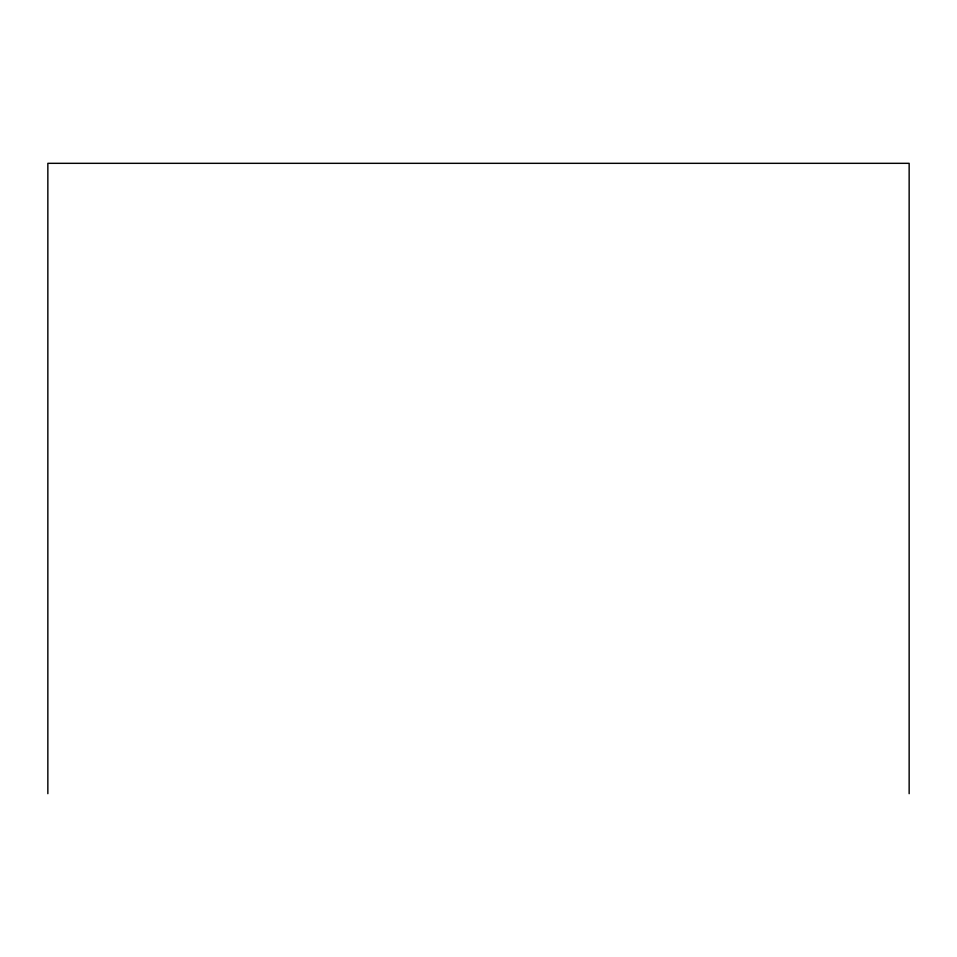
<?xml version="1.0" encoding="UTF-8"?>
<svg xmlns="http://www.w3.org/2000/svg" width="957" height="957" viewBox="0 0 957 957"><rect width="100%" height="100%" fill="white"/><g stroke="black" fill="none" stroke-linecap="round" stroke-linejoin="round"><path stroke-width="1.44" d="M909.15 793.676L909.15 163.324L47.85 163.324L47.85 793.676"/></g></svg>
